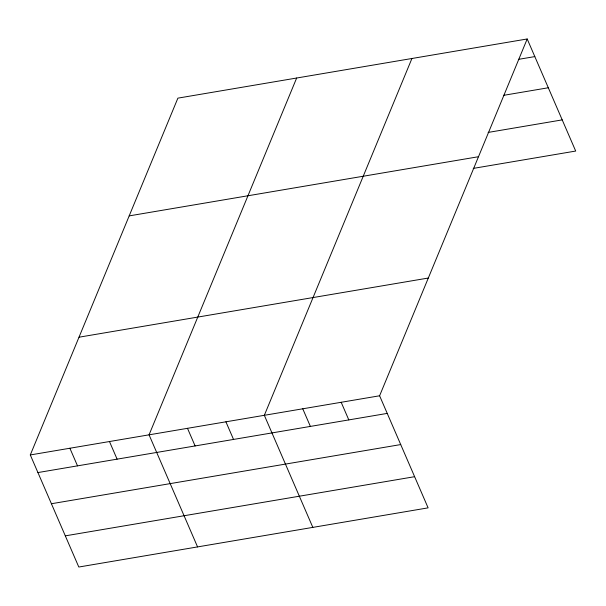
<?xml version="1.0" encoding="UTF-8"?>
<svg xmlns="http://www.w3.org/2000/svg" width="606" height="606" viewBox="0 0 606 606"><rect width="100%" height="100%" fill="white"/><g stroke="black" fill="none" stroke-linecap="round" stroke-linejoin="round"><path stroke-width="0.91" d="M527.197 38.973L379.606 395.779L428.109 507.858L78.803 567.027L30.3 454.947L177.891 98.142L527.197 38.973L575.7 151.053L473.233 168.407M296.66 78.022L149.061 434.828L197.564 546.907M411.928 58.502L264.337 415.307L312.832 527.387M518.357 59.38L534.825 56.593M503.488 95.354L548.316 87.764M488.11 132.434L562.209 119.882M129.184 215.887L478.498 156.719M79.007 337.201L428.313 278.033M30.3 454.947L379.606 395.779M37.92 472.566L387.234 413.398M51.412 503.737L400.717 444.569M65.312 535.855L414.618 476.687M341.186 402.286L348.806 419.905M302.758 408.8L310.386 426.412M225.909 421.814L233.537 439.433M187.489 428.321L195.109 445.94M109.474 441.539L117.102 459.151M69.887 448.243L77.515 465.862"/></g></svg>
